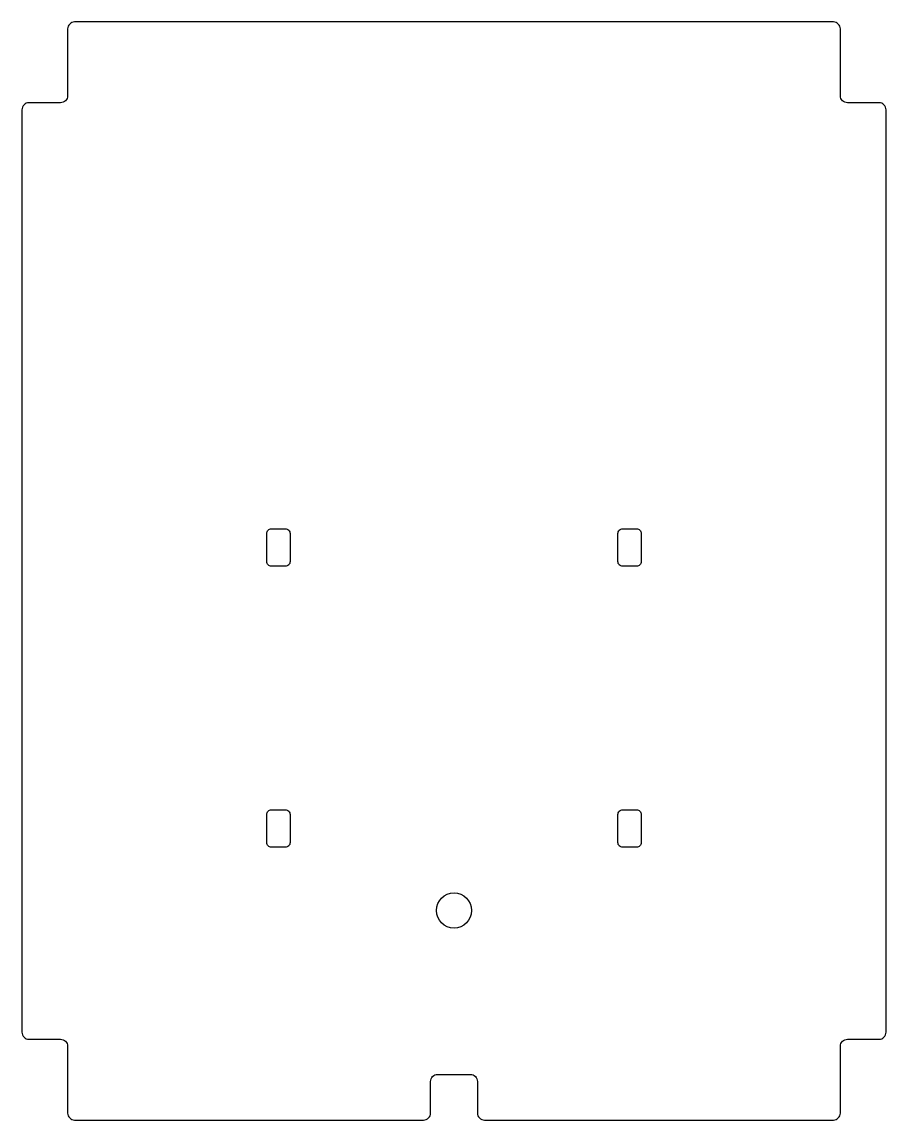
# Model space of a CAD drawing. Header units: millimetres. Extents: x -312 to 57, y -352 to 117.
import ezdxf

# ---------------------------------------------------------------- set-up
doc = ezdxf.new("R2010")
doc.units = ezdxf.units.MM
doc.layers.get('0').update_dxf_attribs({"linetype": 'CONTINUOUS'})

msp = doc.modelspace()

# ---------------------------------------------------------------- linework, layer by layer
for points in [[(54.5, -317, 0.414214), (57.5, -314), (57.5, 80, 0.414214), (54.5, 83), (41, 83, -0.414214), (38, 86), (38, 114.5, 0.414214), (35, 117.5), (-289, 117.5, 0.414214), (-292, 114.5), (-292, 86, -0.414214), (-295, 83), (-308.5, 83, 0.414214), (-311.5, 80), (-311.5, -314, 0.414214), (-308.5, -317), (-295, -317, -0.414214), (-292, -320), (-292, -348.5, 0.414214), (-289, -351.5), (-140, -351.5, 0.414214), (-137, -348.5), (-137, -335, -0.414214), (-134, -332), (-120, -332, -0.414214), (-117, -335), (-117, -348.5, 0.414214), (-114, -351.5), (35, -351.5, 0.414214), (38, -348.5), (38, -320, -0.414214), (41, -317)], [(-197, -101), (-197, -113, -0.414214), (-199, -115), (-205, -115, -0.414214), (-207, -113), (-207, -101, -0.414214), (-205, -99), (-199, -99, -0.414214)], [(-47, -101), (-47, -113, -0.414214), (-49, -115), (-55, -115, -0.414214), (-57, -113), (-57, -101, -0.414214), (-55, -99), (-49, -99, -0.414214)], [(-199, -235), (-205, -235, -0.414214), (-207, -233), (-207, -221, -0.414214), (-205, -219), (-199, -219, -0.414214), (-197, -221), (-197, -233, -0.414214)], [(-47, -221), (-47, -233, -0.414214), (-49, -235), (-55, -235, -0.414214), (-57, -233), (-57, -221, -0.414214), (-55, -219), (-49, -219, -0.414214)]]:
    msp.add_lwpolyline(points, format="xyb", close=True)
msp.add_circle((-127, -262), 7.5)

doc.saveas('drawing.dxf')
